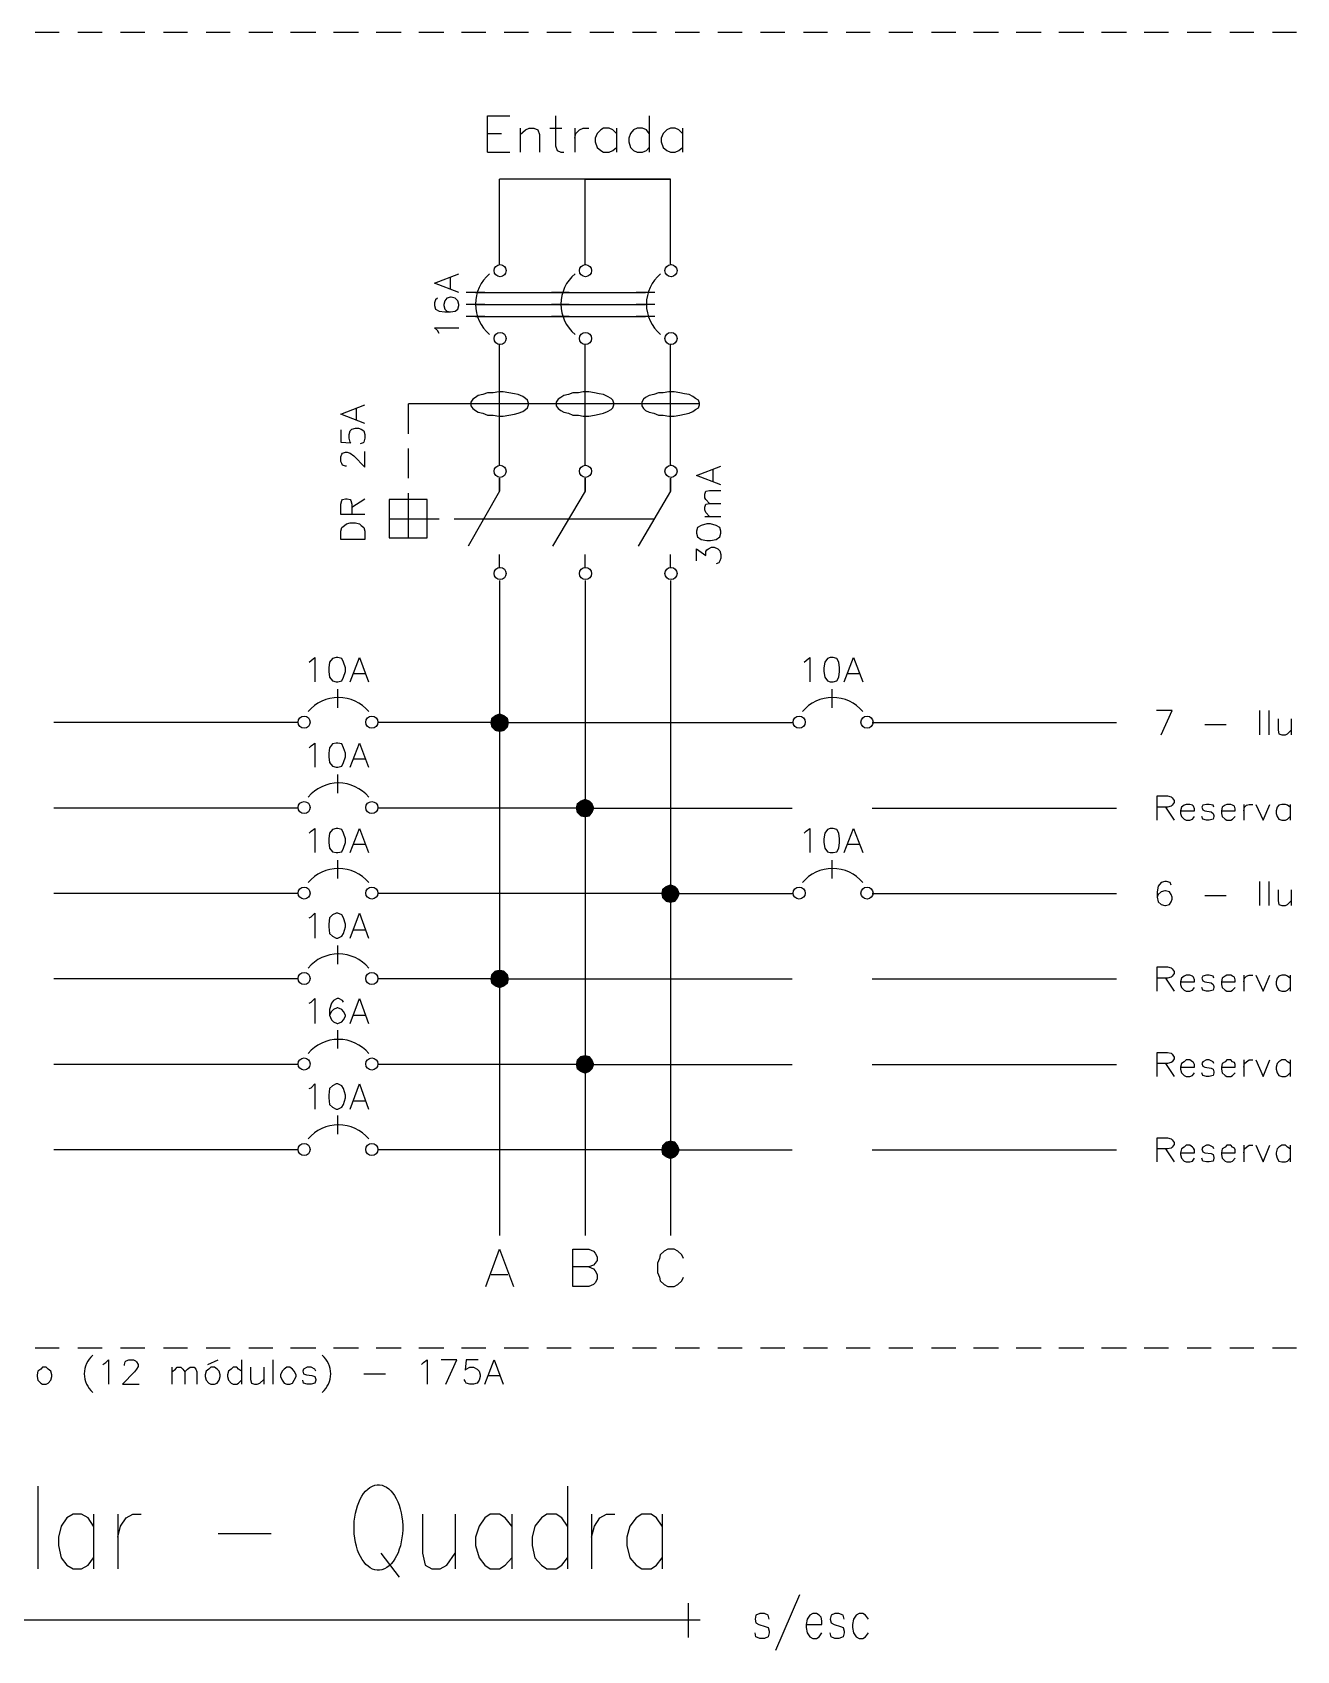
# Model space of a CAD drawing. Header units: millimetres. Extents: x 58 to 939, y 54 to 473.
# Drawn here: x 100.6 to 158.2, y 161.1 to 234.8 of the extents above; entities that cross this region are included whole.
import ezdxf

# ---------------------------------------------------------------- set-up
doc = ezdxf.new("R2010")
doc.units = ezdxf.units.MM
doc.layers.add('PDF_Geometry', color=7, linetype='Continuous')
doc.layers.add('PDF_Solid Fills', color=7, linetype='Continuous')

msp = doc.modelspace()

# ---------------------------------------------------------------- linework, layer by layer
at = {"layer": 'PDF_Geometry', "lineweight": -3}
for points in [[(101.821, 234.831), (100.72, 234.831)], [(103.768, 234.831), (102.668, 234.831)], [(105.716, 234.831), (104.615, 234.831)], [(107.663, 234.831), (106.563, 234.831)], [(109.611, 234.831), (108.51, 234.831)], [(111.558, 234.831), (110.457, 234.831)], [(113.505, 234.831), (112.362, 234.831)], [(115.453, 234.831), (114.31, 234.831)], [(117.4, 234.831), (116.257, 234.831)], [(119.348, 234.831), (118.205, 234.831)], [(121.253, 234.831), (120.152, 234.831)], [(123.2, 234.831), (122.099, 234.831)], [(125.148, 234.831), (124.047, 234.831)], [(127.095, 234.831), (125.994, 234.831)], [(129.042, 234.831), (127.942, 234.831)], [(130.99, 234.831), (129.889, 234.831)], [(132.937, 234.831), (131.836, 234.831)], [(134.885, 234.831), (133.784, 234.831)], [(136.832, 234.831), (135.731, 234.831)], [(138.779, 234.831), (137.679, 234.831)], [(140.727, 234.831), (139.626, 234.831)], [(142.674, 234.831), (141.573, 234.831)], [(144.622, 234.831), (143.479, 234.831)], [(146.569, 234.831), (145.426, 234.831)], [(148.516, 234.831), (147.373, 234.831)], [(150.464, 234.831), (149.321, 234.831)], [(152.369, 234.831), (151.268, 234.831)], [(154.316, 234.831), (153.216, 234.831)], [(156.264, 234.831), (155.163, 234.831)], [(158.211, 234.831), (157.11, 234.831)], [(121.337, 229.37), (121.337, 231.021), (122.353, 231.021)], [(124.428, 231.021), (124.428, 229.666), (124.513, 229.455), (124.682, 229.37), (124.809, 229.37)], [(128.704, 231.021), (128.704, 229.37)], [(121.337, 230.217), (121.972, 230.217)], [(122.819, 230.471), (122.819, 229.37)], [(122.819, 230.174), (123.073, 230.386), (123.242, 230.471), (123.454, 230.471), (123.623, 230.386), (123.708, 230.174), (123.708, 229.37)], [(124.174, 230.471), (124.724, 230.471)], [(125.317, 230.471), (125.317, 229.37)], [(125.317, 230.005), (125.359, 230.217), (125.529, 230.386), (125.698, 230.471), (125.952, 230.471)], [(127.222, 230.217), (127.053, 230.386), (126.883, 230.471), (126.629, 230.471), (126.502, 230.386), (126.333, 230.217), (126.248, 230.005), (126.248, 229.836), (126.333, 229.582), (126.502, 229.455), (126.629, 229.37), (126.883, 229.37), (127.053, 229.455), (127.222, 229.582)], [(127.222, 230.471), (127.222, 229.37)], [(128.704, 230.217), (128.577, 230.386), (128.407, 230.471), (128.153, 230.471), (127.984, 230.386), (127.857, 230.217), (127.772, 230.005), (127.772, 229.836), (127.857, 229.582), (127.984, 229.455), (128.153, 229.37), (128.407, 229.37), (128.577, 229.455), (128.704, 229.582)], [(130.228, 230.217), (130.058, 230.386), (129.889, 230.471), (129.677, 230.471), (129.508, 230.386), (129.339, 230.217), (129.254, 230.005), (129.254, 229.836), (129.339, 229.582), (129.508, 229.455), (129.677, 229.37), (129.889, 229.37), (130.058, 229.455), (130.228, 229.582)], [(130.228, 230.471), (130.228, 229.37)], [(121.337, 229.37), (122.353, 229.37)], [(125.783, 228.142), (121.888, 228.142)], [(121.888, 224.247), (121.888, 228.142)], [(129.677, 228.142), (121.888, 228.142)], [(125.783, 224.247), (125.783, 228.142)], [(125.783, 228.142), (129.677, 228.142)], [(129.677, 224.247), (129.677, 228.142)], [(120.025, 222.977), (118.924, 223.401), (120.025, 223.824)], [(119.644, 223.147), (119.644, 223.655)], [(119.051, 222.723), (118.967, 222.639), (118.924, 222.512), (118.924, 222.385), (118.967, 222.215), (119.136, 222.131), (119.39, 222.088), (119.644, 222.088), (119.856, 222.131), (119.983, 222.215), (120.025, 222.385), (120.025, 222.427), (119.983, 222.596), (119.856, 222.723), (119.686, 222.766), (119.644, 222.766), (119.475, 222.723), (119.39, 222.596), (119.348, 222.427), (119.348, 222.385), (119.39, 222.215), (119.475, 222.131), (119.644, 222.088)], [(121.21, 222.977), (120.364, 222.977)], [(120.787, 222.977), (128.534, 222.977)], [(125.063, 222.977), (124.259, 222.977)], [(128.958, 222.977), (128.111, 222.977)], [(121.21, 222.427), (120.364, 222.427)], [(120.787, 222.427), (128.534, 222.427)], [(125.063, 222.427), (124.259, 222.427)], [(128.958, 222.427), (128.111, 222.427)], [(119.136, 221.115), (119.051, 221.242), (118.924, 221.369), (120.025, 221.369)], [(121.21, 221.877), (120.364, 221.877)], [(120.787, 221.877), (128.534, 221.877)], [(125.063, 221.877), (124.259, 221.877)], [(128.958, 221.877), (128.111, 221.877)], [(121.888, 218.448), (121.888, 220.607)], [(125.783, 218.448), (125.783, 220.607)], [(129.677, 218.448), (129.677, 220.607)], [(121.888, 215.103), (121.888, 218.448)], [(125.783, 215.103), (125.783, 218.448)], [(129.677, 215.103), (129.677, 218.448)], [(115.749, 217.008), (114.649, 217.432), (115.749, 217.855)], [(115.368, 217.178), (115.368, 217.728)], [(130.99, 217.897), (117.739, 217.897)], [(117.739, 216.543), (117.739, 217.897)], [(114.649, 216.712), (114.649, 216.161), (115.114, 216.119), (115.072, 216.161), (115.03, 216.331), (115.03, 216.5), (115.072, 216.67), (115.157, 216.754), (115.326, 216.797), (115.453, 216.797), (115.58, 216.754), (115.707, 216.67), (115.749, 216.5), (115.749, 216.331), (115.707, 216.161), (115.665, 216.119), (115.538, 216.077)], [(114.903, 215.061), (114.86, 215.061), (114.733, 215.103), (114.691, 215.188), (114.649, 215.272), (114.649, 215.484), (114.691, 215.611), (114.733, 215.653), (114.86, 215.696), (114.945, 215.696), (115.072, 215.653), (115.241, 215.526), (115.749, 215.018), (115.749, 215.738)], [(117.739, 214.51), (117.739, 215.865)], [(131.963, 214.214), (130.863, 214.637), (131.963, 215.061)], [(131.625, 214.383), (131.625, 214.891)], [(121.888, 214.51), (121.888, 213.918), (120.448, 211.42)], [(121.888, 213.918), (121.888, 214.51)], [(125.783, 214.51), (125.783, 213.918), (124.301, 211.42)], [(125.783, 213.918), (125.783, 214.51)], [(129.677, 214.51), (129.677, 213.918), (128.196, 211.42)], [(129.677, 213.918), (129.677, 214.51)], [(131.455, 213.367), (131.286, 213.537), (131.244, 213.621), (131.244, 213.791), (131.286, 213.918), (131.455, 213.96), (131.963, 213.96)], [(115.749, 212.859), (114.649, 212.859), (114.649, 213.325), (114.691, 213.494), (114.733, 213.537), (114.86, 213.579), (114.945, 213.579), (115.072, 213.537), (115.114, 213.494), (115.157, 213.325), (115.157, 212.859)], [(115.157, 213.198), (115.749, 213.579)], [(117.739, 211.801), (117.739, 213.833)], [(131.455, 212.775), (131.286, 212.944), (131.244, 213.071), (131.244, 213.198), (131.286, 213.325), (131.455, 213.367), (131.963, 213.367)], [(119.136, 212.648), (116.85, 212.648)], [(128.958, 212.648), (119.813, 212.648)], [(131.244, 212.775), (131.963, 212.775)], [(121.888, 210.446), (121.888, 211.039)], [(125.783, 210.446), (125.783, 211.039)], [(129.677, 210.446), (129.677, 211.039)], [(130.863, 210.743), (130.863, 211.293), (131.286, 210.997), (131.286, 211.166), (131.328, 211.251), (131.413, 211.293), (131.54, 211.378), (131.667, 211.378), (131.836, 211.293), (131.921, 211.208), (131.963, 211.039), (131.963, 210.87), (131.921, 210.743), (131.879, 210.658), (131.752, 210.616)], [(121.888, 209.854), (121.888, 180.008)], [(125.783, 209.854), (125.783, 180.008)], [(129.677, 209.854), (129.677, 180.008)], [(113.209, 206.128), (113.294, 206.213), (113.463, 206.34), (113.463, 205.239)], [(115.072, 205.239), (115.495, 206.34), (115.919, 205.239)], [(135.774, 206.128), (135.858, 206.213), (136.028, 206.34), (136.028, 205.239)], [(137.594, 205.239), (138.017, 206.34), (138.441, 205.239)], [(115.199, 205.62), (115.749, 205.62)], [(137.763, 205.62), (138.314, 205.62)], [(114.522, 204.054), (114.522, 204.9)], [(137.044, 204.054), (137.044, 204.9)], [(152.03, 202.826), (152.538, 203.927), (151.818, 203.927)], [(156.518, 203.927), (156.518, 202.826)], [(156.941, 203.927), (156.941, 202.826)], [(157.364, 203.546), (157.364, 203.038), (157.407, 202.868), (157.534, 202.826), (157.703, 202.826), (157.788, 202.868), (157.957, 203.038)], [(157.957, 203.546), (157.957, 202.826)], [(112.659, 203.376), (101.567, 203.376)], [(121.888, 203.376), (116.342, 203.376)], [(121.888, 203.376), (135.223, 203.376)], [(138.864, 203.376), (149.998, 203.376)], [(154.02, 203.292), (154.994, 203.292)], [(113.209, 202.233), (113.294, 202.318), (113.463, 202.445), (113.463, 201.344)], [(115.072, 201.344), (115.495, 202.445), (115.919, 201.344)], [(115.199, 201.725), (115.749, 201.725)], [(114.522, 200.159), (114.522, 201.006)], [(151.861, 198.931), (151.861, 200.032), (152.326, 200.032), (152.496, 199.99), (152.538, 199.947), (152.623, 199.82), (152.623, 199.736), (152.538, 199.609), (152.496, 199.566), (152.326, 199.524), (151.861, 199.524)], [(112.659, 199.482), (101.567, 199.482)], [(125.783, 199.482), (116.342, 199.482)], [(125.783, 199.482), (135.223, 199.482)], [(138.864, 199.482), (149.998, 199.482)], [(152.242, 199.524), (152.623, 198.931)], [(152.919, 199.355), (153.554, 199.355), (153.554, 199.439), (153.512, 199.566), (153.47, 199.609), (153.343, 199.651), (153.173, 199.651), (153.089, 199.609), (152.962, 199.524), (152.919, 199.355), (152.919, 199.228), (152.962, 199.101), (153.089, 198.974), (153.173, 198.931), (153.343, 198.931), (153.47, 198.974), (153.554, 199.101)], [(154.443, 199.524), (154.401, 199.609), (154.232, 199.651), (154.105, 199.651), (153.935, 199.609), (153.893, 199.524), (153.935, 199.397), (154.02, 199.355), (154.316, 199.312), (154.401, 199.228), (154.443, 199.143), (154.443, 199.101), (154.401, 198.974), (154.232, 198.931), (154.105, 198.931), (153.935, 198.974), (153.893, 199.101)], [(154.782, 199.355), (155.417, 199.355), (155.417, 199.439), (155.375, 199.566), (155.29, 199.609), (155.205, 199.651), (155.036, 199.651), (154.951, 199.609), (154.824, 199.524), (154.782, 199.355), (154.782, 199.228), (154.824, 199.101), (154.951, 198.974), (155.036, 198.931), (155.205, 198.931), (155.29, 198.974), (155.417, 199.101)], [(155.798, 199.651), (155.798, 198.931)], [(155.798, 199.355), (155.84, 199.524), (155.925, 199.609), (156.052, 199.651), (156.221, 199.651)], [(156.348, 199.651), (156.687, 198.931), (156.983, 199.651)], [(157.915, 199.524), (157.788, 199.609), (157.703, 199.651), (157.534, 199.651), (157.407, 199.609), (157.322, 199.524), (157.28, 199.355), (157.28, 199.228), (157.322, 199.101), (157.407, 198.974), (157.534, 198.931), (157.703, 198.931), (157.788, 198.974), (157.915, 199.101)], [(157.915, 199.651), (157.915, 198.931)], [(113.209, 198.339), (113.294, 198.423), (113.463, 198.55), (113.463, 197.45)], [(115.072, 197.45), (115.495, 198.55), (115.919, 197.45)], [(135.774, 198.339), (135.858, 198.423), (136.028, 198.55), (136.028, 197.45)], [(137.594, 197.45), (138.017, 198.55), (138.441, 197.45)], [(115.199, 197.831), (115.749, 197.831)], [(137.763, 197.831), (138.314, 197.831)], [(114.522, 196.264), (114.522, 197.111)], [(137.044, 196.264), (137.044, 197.111)], [(112.659, 195.587), (101.567, 195.587)], [(129.677, 195.587), (116.342, 195.587)], [(129.677, 195.587), (135.223, 195.587)], [(138.864, 195.587), (149.998, 195.587)], [(152.496, 195.968), (152.453, 196.095), (152.284, 196.137), (152.199, 196.137), (152.03, 196.095), (151.903, 195.925), (151.861, 195.671), (151.861, 195.417), (151.903, 195.206), (152.03, 195.079), (152.199, 195.036), (152.242, 195.036), (152.411, 195.079), (152.496, 195.206), (152.538, 195.333), (152.538, 195.417), (152.496, 195.544), (152.411, 195.671), (152.242, 195.714), (152.199, 195.714), (152.03, 195.671), (151.903, 195.544), (151.861, 195.417)], [(154.02, 195.502), (154.994, 195.502)], [(156.518, 196.137), (156.518, 195.036)], [(156.941, 196.137), (156.941, 195.036)], [(157.364, 195.756), (157.364, 195.248), (157.407, 195.079), (157.534, 195.036), (157.703, 195.036), (157.788, 195.079), (157.957, 195.248)], [(157.957, 195.756), (157.957, 195.036)], [(113.209, 194.486), (113.294, 194.528), (113.463, 194.698), (113.463, 193.555)], [(115.072, 193.555), (115.495, 194.698), (115.919, 193.555)], [(115.199, 193.936), (115.749, 193.936)], [(114.522, 192.369), (114.522, 193.216)], [(151.861, 191.142), (151.861, 192.242), (152.326, 192.242), (152.496, 192.2), (152.538, 192.158), (152.623, 192.031), (152.623, 191.946), (152.538, 191.819), (152.496, 191.777), (152.326, 191.734), (151.861, 191.734)], [(152.919, 191.565), (153.554, 191.565), (153.554, 191.65), (153.512, 191.777), (153.47, 191.819), (153.343, 191.861), (153.173, 191.861), (153.089, 191.819), (152.962, 191.734), (152.919, 191.565), (152.919, 191.438), (152.962, 191.311), (153.089, 191.184), (153.173, 191.142), (153.343, 191.142), (153.47, 191.184), (153.554, 191.311)], [(154.443, 191.734), (154.401, 191.819), (154.232, 191.861), (154.105, 191.861), (153.935, 191.819), (153.893, 191.734), (153.935, 191.607), (154.02, 191.565), (154.316, 191.523), (154.401, 191.438), (154.443, 191.353), (154.443, 191.311), (154.401, 191.184), (154.232, 191.142), (154.105, 191.142), (153.935, 191.184), (153.893, 191.311)], [(154.782, 191.565), (155.417, 191.565), (155.417, 191.65), (155.375, 191.777), (155.29, 191.819), (155.205, 191.861), (155.036, 191.861), (154.951, 191.819), (154.824, 191.734), (154.782, 191.565), (154.782, 191.438), (154.824, 191.311), (154.951, 191.184), (155.036, 191.142), (155.205, 191.142), (155.29, 191.184), (155.417, 191.311)], [(155.798, 191.861), (155.798, 191.142)], [(155.798, 191.565), (155.84, 191.734), (155.925, 191.819), (156.052, 191.861), (156.221, 191.861)], [(156.348, 191.861), (156.687, 191.142), (156.983, 191.861)], [(157.915, 191.734), (157.788, 191.819), (157.703, 191.861), (157.534, 191.861), (157.407, 191.819), (157.322, 191.734), (157.28, 191.565), (157.28, 191.438), (157.322, 191.311), (157.407, 191.184), (157.534, 191.142), (157.703, 191.142), (157.788, 191.184), (157.915, 191.311)], [(157.915, 191.861), (157.915, 191.142)], [(112.659, 191.692), (101.567, 191.692)], [(121.888, 191.692), (116.342, 191.692)], [(121.888, 191.692), (135.223, 191.692)], [(138.864, 191.692), (149.998, 191.692)], [(152.242, 191.734), (152.623, 191.142)], [(113.209, 190.591), (113.294, 190.634), (113.463, 190.803), (113.463, 189.66)], [(114.776, 190.634), (114.733, 190.718), (114.564, 190.803), (114.479, 190.803), (114.31, 190.718), (114.225, 190.591), (114.141, 190.295), (114.141, 190.041), (114.225, 189.829), (114.31, 189.745), (114.479, 189.66), (114.522, 189.66), (114.691, 189.745), (114.776, 189.829), (114.86, 189.999), (114.86, 190.041), (114.776, 190.21), (114.691, 190.295), (114.522, 190.38), (114.479, 190.38), (114.31, 190.295), (114.225, 190.21), (114.141, 190.041)], [(115.072, 189.66), (115.495, 190.803), (115.919, 189.66)], [(115.199, 190.041), (115.749, 190.041)], [(114.522, 188.517), (114.522, 189.364)], [(151.861, 187.247), (151.861, 188.348), (152.326, 188.348), (152.496, 188.305), (152.538, 188.263), (152.623, 188.136), (152.623, 188.051), (152.538, 187.924), (152.496, 187.882), (152.326, 187.84), (151.861, 187.84)], [(112.659, 187.797), (101.567, 187.797)], [(125.783, 187.797), (116.342, 187.797)], [(125.783, 187.797), (135.223, 187.797)], [(138.864, 187.797), (149.998, 187.797)], [(152.242, 187.84), (152.623, 187.247)], [(152.919, 187.67), (153.554, 187.67), (153.554, 187.797), (153.512, 187.882), (153.47, 187.924), (153.343, 188.009), (153.173, 188.009), (153.089, 187.924), (152.962, 187.84), (152.919, 187.67), (152.919, 187.585), (152.962, 187.416), (153.089, 187.289), (153.173, 187.247), (153.343, 187.247), (153.47, 187.289), (153.554, 187.416)], [(154.443, 187.84), (154.401, 187.924), (154.232, 188.009), (154.105, 188.009), (153.935, 187.924), (153.893, 187.84), (153.935, 187.713), (154.02, 187.67), (154.316, 187.628), (154.401, 187.585), (154.443, 187.458), (154.443, 187.416), (154.401, 187.289), (154.232, 187.247), (154.105, 187.247), (153.935, 187.289), (153.893, 187.416)], [(154.782, 187.67), (155.417, 187.67), (155.417, 187.797), (155.375, 187.882), (155.29, 187.924), (155.205, 188.009), (155.036, 188.009), (154.951, 187.924), (154.824, 187.84), (154.782, 187.67), (154.782, 187.585), (154.824, 187.416), (154.951, 187.289), (155.036, 187.247), (155.205, 187.247), (155.29, 187.289), (155.417, 187.416)], [(155.798, 188.009), (155.798, 187.247)], [(155.798, 187.67), (155.84, 187.84), (155.925, 187.924), (156.052, 188.009), (156.221, 188.009)], [(156.348, 188.009), (156.687, 187.247), (156.983, 188.009)], [(157.915, 187.84), (157.788, 187.924), (157.703, 188.009), (157.534, 188.009), (157.407, 187.924), (157.322, 187.84), (157.28, 187.67), (157.28, 187.585), (157.322, 187.416), (157.407, 187.289), (157.534, 187.247), (157.703, 187.247), (157.788, 187.289), (157.915, 187.416)], [(157.915, 188.009), (157.915, 187.247)], [(113.209, 186.696), (113.294, 186.739), (113.463, 186.908), (113.463, 185.765)], [(115.072, 185.765), (115.495, 186.908), (115.919, 185.765)], [(115.199, 186.146), (115.749, 186.146)], [(114.522, 184.622), (114.522, 185.469)], [(151.861, 183.352), (151.861, 184.453), (152.326, 184.453), (152.496, 184.41), (152.538, 184.368), (152.623, 184.241), (152.623, 184.156), (152.538, 184.029), (152.496, 183.987), (152.326, 183.945), (151.861, 183.945)], [(112.659, 183.902), (101.567, 183.902)], [(129.677, 183.902), (116.342, 183.902)], [(129.677, 183.902), (135.223, 183.902)], [(138.864, 183.902), (149.998, 183.902)], [(152.242, 183.945), (152.623, 183.352)], [(152.919, 183.775), (153.554, 183.775), (153.554, 183.902), (153.512, 183.987), (153.47, 184.029), (153.343, 184.114), (153.173, 184.114), (153.089, 184.029), (152.962, 183.945), (152.919, 183.775), (152.919, 183.691), (152.962, 183.521), (153.089, 183.394), (153.173, 183.352), (153.343, 183.352), (153.47, 183.394), (153.554, 183.521)], [(154.443, 183.945), (154.401, 184.029), (154.232, 184.114), (154.105, 184.114), (153.935, 184.029), (153.893, 183.945), (153.935, 183.818), (154.02, 183.775), (154.316, 183.733), (154.401, 183.691), (154.443, 183.564), (154.443, 183.521), (154.401, 183.394), (154.232, 183.352), (154.105, 183.352), (153.935, 183.394), (153.893, 183.521)], [(154.782, 183.775), (155.417, 183.775), (155.417, 183.902), (155.375, 183.987), (155.29, 184.029), (155.205, 184.114), (155.036, 184.114), (154.951, 184.029), (154.824, 183.945), (154.782, 183.775), (154.782, 183.691), (154.824, 183.521), (154.951, 183.394), (155.036, 183.352), (155.205, 183.352), (155.29, 183.394), (155.417, 183.521)], [(155.798, 184.114), (155.798, 183.352)], [(155.798, 183.775), (155.84, 183.945), (155.925, 184.029), (156.052, 184.114), (156.221, 184.114)], [(156.348, 184.114), (156.687, 183.352), (156.983, 184.114)], [(157.915, 183.945), (157.788, 184.029), (157.703, 184.114), (157.534, 184.114), (157.407, 184.029), (157.322, 183.945), (157.28, 183.775), (157.28, 183.691), (157.322, 183.521), (157.407, 183.394), (157.534, 183.352), (157.703, 183.352), (157.788, 183.394), (157.915, 183.521)], [(157.915, 184.114), (157.915, 183.352)], [(121.253, 177.679), (121.888, 179.373), (122.523, 177.679)], [(125.232, 177.679), (125.232, 179.373), (125.952, 179.373), (126.164, 179.288), (126.248, 179.203), (126.333, 179.034), (126.333, 178.865), (126.248, 178.738), (126.164, 178.653), (125.952, 178.568), (125.232, 178.568)], [(130.27, 178.949), (130.185, 179.119), (130.016, 179.288), (129.847, 179.373), (129.55, 179.373), (129.381, 179.288), (129.212, 179.119), (129.169, 178.949), (129.085, 178.738), (129.085, 178.314), (129.169, 178.103), (129.212, 177.933), (129.381, 177.764), (129.55, 177.679), (129.847, 177.679), (130.016, 177.764), (130.185, 177.933), (130.27, 178.103)], [(125.952, 178.568), (126.164, 178.484), (126.248, 178.399), (126.333, 178.23), (126.333, 178.018), (126.248, 177.848), (126.164, 177.764), (125.952, 177.679), (125.232, 177.679)], [(121.507, 178.23), (122.269, 178.23)], [(100.72, 174.885), (101.821, 174.885)], [(102.668, 174.885), (103.768, 174.885)], [(104.615, 174.885), (105.716, 174.885)], [(106.563, 174.885), (107.663, 174.885)], [(108.51, 174.885), (109.611, 174.885)], [(110.457, 174.885), (111.558, 174.885)], [(112.362, 174.885), (113.505, 174.885)], [(114.31, 174.885), (115.453, 174.885)], [(116.257, 174.885), (117.4, 174.885)], [(118.205, 174.885), (119.348, 174.885)], [(120.152, 174.885), (121.253, 174.885)], [(122.099, 174.885), (123.2, 174.885)], [(124.047, 174.885), (125.148, 174.885)], [(125.994, 174.885), (127.095, 174.885)], [(127.942, 174.885), (129.042, 174.885)], [(129.889, 174.885), (130.99, 174.885)], [(131.836, 174.885), (132.937, 174.885)], [(133.784, 174.885), (134.885, 174.885)], [(135.731, 174.885), (136.832, 174.885)], [(137.679, 174.885), (138.779, 174.885)], [(139.626, 174.885), (140.727, 174.885)], [(141.573, 174.885), (142.674, 174.885)], [(143.479, 174.885), (144.622, 174.885)], [(145.426, 174.885), (146.569, 174.885)], [(147.373, 174.885), (148.516, 174.885)], [(149.321, 174.885), (150.464, 174.885)], [(151.268, 174.885), (152.369, 174.885)], [(153.216, 174.885), (154.316, 174.885)], [(155.163, 174.885), (156.264, 174.885)], [(157.11, 174.885), (158.211, 174.885)], [(103.811, 174.123), (103.938, 174.208), (104.065, 174.335), (104.065, 173.234)], [(104.785, 174.081), (104.785, 174.123), (104.827, 174.25), (104.869, 174.292), (104.996, 174.335), (105.208, 174.335), (105.293, 174.292), (105.335, 174.25), (105.42, 174.123), (105.42, 174.038), (105.335, 173.911), (105.25, 173.784), (104.7, 173.234), (105.462, 173.234)], [(108.595, 174.123), (109.06, 174.335)], [(110.119, 174.335), (110.119, 173.234)], [(111.558, 174.335), (111.558, 173.234)], [(118.332, 174.123), (118.416, 174.208), (118.586, 174.335), (118.586, 173.234)], [(119.432, 173.234), (119.94, 174.335), (119.221, 174.335)], [(120.914, 174.335), (120.364, 174.335), (120.321, 173.869), (120.364, 173.911), (120.533, 173.996), (120.702, 173.996), (120.872, 173.911), (120.956, 173.827), (120.999, 173.657), (120.999, 173.573), (120.956, 173.403), (120.872, 173.276), (120.702, 173.234), (120.533, 173.234), (120.364, 173.276), (120.321, 173.361), (120.279, 173.446)], [(121.21, 173.234), (121.634, 174.335), (122.057, 173.234)], [(106.944, 173.996), (106.944, 173.234)], [(106.944, 173.784), (107.113, 173.911), (107.198, 173.996), (107.367, 173.996), (107.452, 173.911), (107.536, 173.784), (107.536, 173.234)], [(107.536, 173.784), (107.663, 173.911), (107.79, 173.996), (107.96, 173.996), (108.044, 173.911), (108.087, 173.784), (108.087, 173.234)], [(110.119, 173.827), (109.992, 173.911), (109.907, 173.996), (109.738, 173.996), (109.653, 173.911), (109.526, 173.827), (109.484, 173.657), (109.484, 173.573), (109.526, 173.403), (109.653, 173.276), (109.738, 173.234), (109.907, 173.234), (109.992, 173.276), (110.119, 173.403)], [(110.542, 173.996), (110.542, 173.446), (110.584, 173.276), (110.711, 173.234), (110.838, 173.234), (110.965, 173.276), (111.135, 173.446)], [(111.135, 173.996), (111.135, 173.234)], [(113.505, 173.827), (113.463, 173.911), (113.294, 173.996), (113.124, 173.996), (112.955, 173.911), (112.913, 173.827), (112.955, 173.7), (113.082, 173.657), (113.336, 173.615), (113.463, 173.573), (113.505, 173.446), (113.505, 173.403), (113.463, 173.276), (113.294, 173.234), (113.124, 173.234), (112.955, 173.276), (112.913, 173.403)], [(115.707, 173.7), (116.681, 173.7)], [(121.38, 173.615), (121.93, 173.615)], [(100.847, 168.577), (100.847, 164.809)], [(124.978, 168.577), (124.978, 164.809)], [(103.387, 166.757), (103.133, 167.138), (102.837, 167.307), (102.456, 167.307), (102.16, 167.138), (101.906, 166.757), (101.779, 166.249), (101.779, 165.868), (101.906, 165.317), (102.16, 164.979), (102.456, 164.809), (102.837, 164.809), (103.133, 164.979), (103.387, 165.317)], [(103.387, 167.307), (103.387, 164.809)], [(104.488, 167.307), (104.488, 164.809)], [(104.488, 166.249), (104.615, 166.757), (104.869, 167.138), (105.166, 167.307), (105.547, 167.307)], [(118.374, 167.307), (118.374, 165.529), (118.501, 164.979), (118.797, 164.809), (119.178, 164.809), (119.475, 164.979), (119.856, 165.529)], [(119.856, 167.307), (119.856, 164.809)], [(122.438, 166.757), (122.142, 167.138), (121.888, 167.307), (121.464, 167.307), (121.21, 167.138), (120.956, 166.757), (120.787, 166.249), (120.787, 165.868), (120.956, 165.317), (121.21, 164.979), (121.464, 164.809), (121.888, 164.809), (122.142, 164.979), (122.438, 165.317)], [(122.438, 167.307), (122.438, 164.809)], [(124.978, 166.757), (124.724, 167.138), (124.47, 167.307), (124.047, 167.307), (123.793, 167.138), (123.496, 166.757), (123.369, 166.249), (123.369, 165.868), (123.496, 165.317), (123.793, 164.979), (124.047, 164.809), (124.47, 164.809), (124.724, 164.979), (124.978, 165.317)], [(126.079, 167.307), (126.079, 164.809)], [(126.079, 166.249), (126.206, 166.757), (126.46, 167.138), (126.756, 167.307), (127.137, 167.307)], [(129.296, 166.757), (129.042, 167.138), (128.788, 167.307), (128.365, 167.307), (128.111, 167.138), (127.815, 166.757), (127.688, 166.249), (127.688, 165.868), (127.815, 165.317), (128.111, 164.979), (128.365, 164.809), (128.788, 164.809), (129.042, 164.979), (129.296, 165.317)], [(129.296, 167.307), (129.296, 164.809)], [(109.06, 166.418), (111.473, 166.418)], [(116.469, 165.529), (117.316, 164.428)], [(130.482, 163.243), (130.482, 161.677)], [(135.562, 163.624), (134.461, 161.084)], [(74.811, 162.481), (131.032, 162.481)], [(134.165, 162.523), (134.123, 162.693), (133.953, 162.777), (133.742, 162.777), (133.572, 162.693), (133.53, 162.523), (133.572, 162.354), (133.699, 162.269), (133.996, 162.185), (134.123, 162.142), (134.165, 161.973), (134.165, 161.888), (134.123, 161.719), (133.953, 161.634), (133.742, 161.634), (133.572, 161.719), (133.53, 161.888)], [(135.858, 162.269), (136.578, 162.269), (136.578, 162.439), (136.536, 162.608), (136.451, 162.693), (136.324, 162.777), (136.155, 162.777), (136.028, 162.693), (135.901, 162.523), (135.858, 162.269), (135.858, 162.142), (135.901, 161.888), (136.028, 161.719), (136.155, 161.634), (136.324, 161.634), (136.451, 161.719), (136.578, 161.888)], [(137.594, 162.523), (137.552, 162.693), (137.34, 162.777), (137.171, 162.777), (137.001, 162.693), (136.959, 162.523), (137.001, 162.354), (137.128, 162.269), (137.425, 162.185), (137.552, 162.142), (137.594, 161.973), (137.594, 161.888), (137.552, 161.719), (137.34, 161.634), (137.171, 161.634), (137.001, 161.719), (136.959, 161.888)], [(138.695, 162.523), (138.568, 162.693), (138.441, 162.777), (138.271, 162.777), (138.144, 162.693), (138.017, 162.523), (137.975, 162.269), (137.975, 162.142), (138.017, 161.888), (138.144, 161.719), (138.271, 161.634), (138.441, 161.634), (138.568, 161.719), (138.695, 161.888)]]:
    msp.add_lwpolyline(points, dxfattribs=at)
for points in [[(120.575, 217.897), (120.575, 217.813), (120.66, 217.686), (120.787, 217.601), (120.914, 217.516), (121.126, 217.474), (121.337, 217.389), (121.591, 217.389), (121.845, 217.347), (122.057, 217.347), (122.311, 217.389), (122.565, 217.432), (122.734, 217.474), (122.946, 217.559), (123.073, 217.643), (123.158, 217.728), (123.2, 217.855), (123.2, 217.94), (123.158, 218.067), (123.073, 218.151), (122.946, 218.236), (122.734, 218.321), (122.565, 218.363), (122.311, 218.405), (122.057, 218.448), (121.845, 218.448), (121.591, 218.405), (121.337, 218.405), (121.126, 218.321), (120.914, 218.278), (120.787, 218.194), (120.66, 218.109), (120.575, 217.982)], [(124.47, 217.897), (124.47, 217.813), (124.555, 217.686), (124.682, 217.601), (124.809, 217.516), (125.021, 217.474), (125.232, 217.389), (125.486, 217.389), (125.698, 217.347), (125.952, 217.347), (126.206, 217.389), (126.418, 217.432), (126.629, 217.474), (126.799, 217.559), (126.968, 217.643), (127.053, 217.728), (127.095, 217.855), (127.095, 217.94), (127.053, 218.067), (126.968, 218.151), (126.799, 218.236), (126.629, 218.321), (126.418, 218.363), (126.206, 218.405), (125.952, 218.448), (125.698, 218.448), (125.486, 218.405), (125.232, 218.405), (125.021, 218.321), (124.809, 218.278), (124.682, 218.194), (124.555, 218.109), (124.47, 217.982)], [(128.365, 217.897), (128.365, 217.813), (128.45, 217.686), (128.534, 217.601), (128.704, 217.516), (128.915, 217.474), (129.127, 217.389), (129.339, 217.389), (129.593, 217.347), (129.847, 217.347), (130.101, 217.389), (130.312, 217.432), (130.524, 217.474), (130.693, 217.559), (130.82, 217.643), (130.947, 217.728), (130.99, 217.855), (130.99, 217.94), (130.947, 218.067), (130.82, 218.151), (130.693, 218.236), (130.524, 218.321), (130.312, 218.363), (130.101, 218.405), (129.847, 218.448), (129.593, 218.448), (129.339, 218.405), (129.127, 218.405), (128.915, 218.321), (128.704, 218.278), (128.534, 218.194), (128.45, 218.109), (128.365, 217.982)], [(118.586, 213.537), (116.85, 213.537), (116.85, 211.801), (118.586, 211.801)], [(115.749, 211.716), (114.649, 211.716), (114.649, 212.097), (114.691, 212.267), (114.818, 212.351), (114.903, 212.436), (115.072, 212.478), (115.326, 212.478), (115.495, 212.436), (115.58, 212.351), (115.707, 212.267), (115.749, 212.097)], [(130.863, 212.013), (130.905, 211.843), (131.074, 211.716), (131.328, 211.674), (131.498, 211.674), (131.752, 211.716), (131.921, 211.843), (131.963, 212.013), (131.963, 212.097), (131.921, 212.267), (131.752, 212.351), (131.498, 212.436), (131.328, 212.436), (131.074, 212.351), (130.905, 212.267), (130.863, 212.097)], [(114.437, 206.34), (114.268, 206.297), (114.141, 206.128), (114.098, 205.874), (114.098, 205.705), (114.141, 205.451), (114.268, 205.281), (114.437, 205.239), (114.522, 205.239), (114.691, 205.281), (114.776, 205.451), (114.86, 205.705), (114.86, 205.874), (114.776, 206.128), (114.691, 206.297), (114.522, 206.34)], [(136.959, 206.34), (136.832, 206.297), (136.705, 206.128), (136.663, 205.874), (136.663, 205.705), (136.705, 205.451), (136.832, 205.281), (136.959, 205.239), (137.086, 205.239), (137.255, 205.281), (137.34, 205.451), (137.382, 205.705), (137.382, 205.874), (137.34, 206.128), (137.255, 206.297), (137.086, 206.34)], [(114.437, 202.445), (114.268, 202.403), (114.141, 202.233), (114.098, 201.979), (114.098, 201.81), (114.141, 201.556), (114.268, 201.387), (114.437, 201.344), (114.522, 201.344), (114.691, 201.387), (114.776, 201.556), (114.86, 201.81), (114.86, 201.979), (114.776, 202.233), (114.691, 202.403), (114.522, 202.445)], [(114.437, 198.55), (114.268, 198.508), (114.141, 198.339), (114.098, 198.085), (114.098, 197.915), (114.141, 197.661), (114.268, 197.492), (114.437, 197.45), (114.522, 197.45), (114.691, 197.492), (114.776, 197.661), (114.86, 197.915), (114.86, 198.085), (114.776, 198.339), (114.691, 198.508), (114.522, 198.55)], [(136.959, 198.55), (136.832, 198.508), (136.705, 198.339), (136.663, 198.085), (136.663, 197.915), (136.705, 197.661), (136.832, 197.492), (136.959, 197.45), (137.086, 197.45), (137.255, 197.492), (137.34, 197.661), (137.382, 197.915), (137.382, 198.085), (137.34, 198.339), (137.255, 198.508), (137.086, 198.55)], [(114.437, 194.698), (114.268, 194.613), (114.141, 194.486), (114.098, 194.19), (114.098, 194.063), (114.141, 193.766), (114.268, 193.639), (114.437, 193.555), (114.522, 193.555), (114.691, 193.639), (114.776, 193.766), (114.86, 194.063), (114.86, 194.19), (114.776, 194.486), (114.691, 194.613), (114.522, 194.698)], [(114.437, 186.908), (114.268, 186.823), (114.141, 186.696), (114.098, 186.4), (114.098, 186.273), (114.141, 185.977), (114.268, 185.85), (114.437, 185.765), (114.522, 185.765), (114.691, 185.85), (114.776, 185.977), (114.86, 186.273), (114.86, 186.4), (114.776, 186.696), (114.691, 186.823), (114.522, 186.908)], [(101.059, 173.996), (100.974, 173.911), (100.847, 173.827), (100.805, 173.657), (100.805, 173.573), (100.847, 173.403), (100.974, 173.276), (101.059, 173.234), (101.228, 173.234), (101.313, 173.276), (101.44, 173.403), (101.482, 173.573), (101.482, 173.657), (101.44, 173.827), (101.313, 173.911), (101.228, 173.996)], [(108.722, 173.996), (108.637, 173.911), (108.51, 173.827), (108.468, 173.657), (108.468, 173.573), (108.51, 173.403), (108.637, 173.276), (108.722, 173.234), (108.891, 173.234), (109.018, 173.276), (109.103, 173.403), (109.145, 173.573), (109.145, 173.657), (109.103, 173.827), (109.018, 173.911), (108.891, 173.996)], [(112.193, 173.996), (112.066, 173.911), (111.981, 173.827), (111.897, 173.657), (111.897, 173.573), (111.981, 173.403), (112.066, 173.276), (112.193, 173.234), (112.32, 173.234), (112.447, 173.276), (112.532, 173.403), (112.616, 173.573), (112.616, 173.657), (112.532, 173.827), (112.447, 173.911), (112.32, 173.996)]]:
    msp.add_lwpolyline(points, close=True, dxfattribs=at)
for centre in [(121.909, 223.972), (125.804, 223.972), (129.699, 223.972), (121.909, 220.882), (125.804, 220.882), (129.699, 220.882), (121.909, 214.828), (125.804, 214.828), (129.699, 214.828), (121.909, 210.171), (125.804, 210.171), (129.699, 210.171), (112.976, 203.398), (116.067, 203.398), (135.541, 203.398), (138.631, 203.398), (112.976, 199.503), (116.067, 199.503), (112.976, 195.608), (116.067, 195.608), (135.541, 195.608), (138.631, 195.608), (112.976, 191.713), (116.067, 191.713), (112.976, 187.818), (116.067, 187.818), (112.976, 183.924), (116.067, 183.924)]:
    msp.add_circle(centre, 0.275, dxfattribs=at)
for centre, radius, start, end in [((122.586, 222.448), 1.799, 129.95728, 230.04272), ((126.481, 222.448), 1.799, 129.95728, 230.04272), ((130.376, 222.448), 1.799, 129.95728, 230.04272), ((114.543, 202.72), 1.799, 39.95728, 140.04272), ((137.065, 202.72), 1.799, 39.95728, 140.04272), ((114.543, 198.825), 1.799, 39.95728, 140.04272), ((114.543, 194.931), 1.799, 39.95728, 140.04272), ((137.065, 194.931), 1.799, 39.95728, 140.04272), ((114.543, 191.036), 1.799, 39.95728, 140.04272), ((114.543, 187.141), 1.799, 39.95728, 140.04272), ((114.543, 183.246), 1.799, 39.95728, 140.04272), ((104.074, 173.7), 1.117, 130.73211, 229.26789), ((113.073, 173.7), 1.117, 310.73211, 49.26789)]:
    msp.add_arc(centre, radius, start, end, dxfattribs=at)
msp.add_ellipse((116.362, 166.692), major_axis=(0.003, 1.947), ratio=0.569463, start_param=0.2524644909177496, end_param=6.535649798097335, dxfattribs=at)
at = {"layer": 'PDF_Solid Fills', "transparency": 33554559}
for points in [[(121.888, 203.376), (121.507, 203.588), (121.464, 203.376)], [(121.676, 203.715), (121.888, 203.376), (121.507, 203.588)], [(121.888, 203.8), (121.676, 203.715), (121.888, 203.376)], [(121.888, 203.376), (122.099, 203.715), (121.888, 203.8)], [(122.269, 203.588), (121.888, 203.376), (122.099, 203.715)], [(122.311, 203.376), (122.269, 203.588), (121.888, 203.376)], [(121.464, 203.376), (121.507, 203.165), (121.888, 203.376)], [(121.507, 203.165), (121.888, 203.376), (121.676, 202.995)], [(121.888, 203.376), (121.676, 202.995), (121.888, 202.953)], [(121.888, 202.953), (122.099, 202.995), (121.888, 203.376)], [(122.099, 202.995), (121.888, 203.376), (122.269, 203.165)], [(121.888, 203.376), (122.269, 203.165), (122.311, 203.376)], [(125.783, 199.905), (125.571, 199.82), (125.783, 199.482)], [(125.783, 199.482), (125.994, 199.82), (125.783, 199.905)], [(125.783, 199.482), (125.402, 199.693), (125.359, 199.482)], [(125.359, 199.482), (125.402, 199.27), (125.783, 199.482)], [(125.571, 199.82), (125.783, 199.482), (125.402, 199.693)], [(125.402, 199.27), (125.783, 199.482), (125.571, 199.101)], [(125.783, 199.482), (125.571, 199.101), (125.783, 199.058)], [(126.121, 199.693), (125.783, 199.482), (125.994, 199.82)], [(126.206, 199.482), (126.121, 199.693), (125.783, 199.482)], [(125.783, 199.058), (125.994, 199.101), (125.783, 199.482)], [(125.994, 199.101), (125.783, 199.482), (126.121, 199.27)], [(125.783, 199.482), (126.121, 199.27), (126.206, 199.482)], [(129.677, 195.587), (129.296, 195.798), (129.254, 195.587)], [(129.254, 195.587), (129.296, 195.375), (129.677, 195.587)], [(129.466, 195.925), (129.677, 195.587), (129.296, 195.798)], [(129.296, 195.375), (129.677, 195.587), (129.466, 195.206)], [(129.677, 196.01), (129.466, 195.925), (129.677, 195.587)], [(129.677, 195.587), (129.466, 195.206), (129.677, 195.163)], [(129.677, 195.587), (129.889, 195.925), (129.677, 196.01)], [(130.016, 195.798), (129.677, 195.587), (129.889, 195.925)], [(130.101, 195.587), (130.016, 195.798), (129.677, 195.587)], [(129.677, 195.163), (129.889, 195.206), (129.677, 195.587)], [(129.889, 195.206), (129.677, 195.587), (130.016, 195.375)], [(129.677, 195.587), (130.016, 195.375), (130.101, 195.587)], [(121.888, 191.692), (121.507, 191.904), (121.464, 191.692)], [(121.676, 192.073), (121.888, 191.692), (121.507, 191.904)], [(121.888, 192.115), (121.676, 192.073), (121.888, 191.692)], [(121.888, 191.692), (122.099, 192.073), (121.888, 192.115)], [(122.269, 191.904), (121.888, 191.692), (122.099, 192.073)], [(122.311, 191.692), (122.269, 191.904), (121.888, 191.692)], [(121.464, 191.692), (121.507, 191.48), (121.888, 191.692)], [(121.507, 191.48), (121.888, 191.692), (121.676, 191.353)], [(121.888, 191.692), (121.676, 191.353), (121.888, 191.269)], [(121.888, 191.269), (122.099, 191.353), (121.888, 191.692)], [(122.099, 191.353), (121.888, 191.692), (122.269, 191.48)], [(121.888, 191.692), (122.269, 191.48), (122.311, 191.692)], [(125.571, 188.178), (125.783, 187.797), (125.402, 188.009)], [(125.783, 188.221), (125.571, 188.178), (125.783, 187.797)], [(125.783, 187.797), (125.994, 188.178), (125.783, 188.221)], [(126.121, 188.009), (125.783, 187.797), (125.994, 188.178)], [(125.783, 187.797), (125.402, 188.009), (125.359, 187.797)], [(125.359, 187.797), (125.402, 187.585), (125.783, 187.797)], [(125.402, 187.585), (125.783, 187.797), (125.571, 187.458)], [(125.783, 187.797), (125.571, 187.458), (125.783, 187.374)], [(126.206, 187.797), (126.121, 188.009), (125.783, 187.797)], [(125.783, 187.374), (125.994, 187.458), (125.783, 187.797)], [(125.994, 187.458), (125.783, 187.797), (126.121, 187.585)], [(125.783, 187.797), (126.121, 187.585), (126.206, 187.797)], [(129.677, 183.902), (129.296, 184.114), (129.254, 183.902)], [(129.254, 183.902), (129.296, 183.691), (129.677, 183.902)], [(129.466, 184.283), (129.677, 183.902), (129.296, 184.114)], [(129.296, 183.691), (129.677, 183.902), (129.466, 183.564)], [(129.677, 184.326), (129.466, 184.283), (129.677, 183.902)], [(129.677, 183.902), (129.466, 183.564), (129.677, 183.479)], [(129.677, 183.902), (129.889, 184.283), (129.677, 184.326)], [(130.016, 184.114), (129.677, 183.902), (129.889, 184.283)], [(130.101, 183.902), (130.016, 184.114), (129.677, 183.902)], [(129.677, 183.479), (129.889, 183.564), (129.677, 183.902)], [(129.889, 183.564), (129.677, 183.902), (130.016, 183.691)], [(129.677, 183.902), (130.016, 183.691), (130.101, 183.902)]]:
    msp.add_solid(points, dxfattribs=at)

doc.saveas('drawing.dxf')
